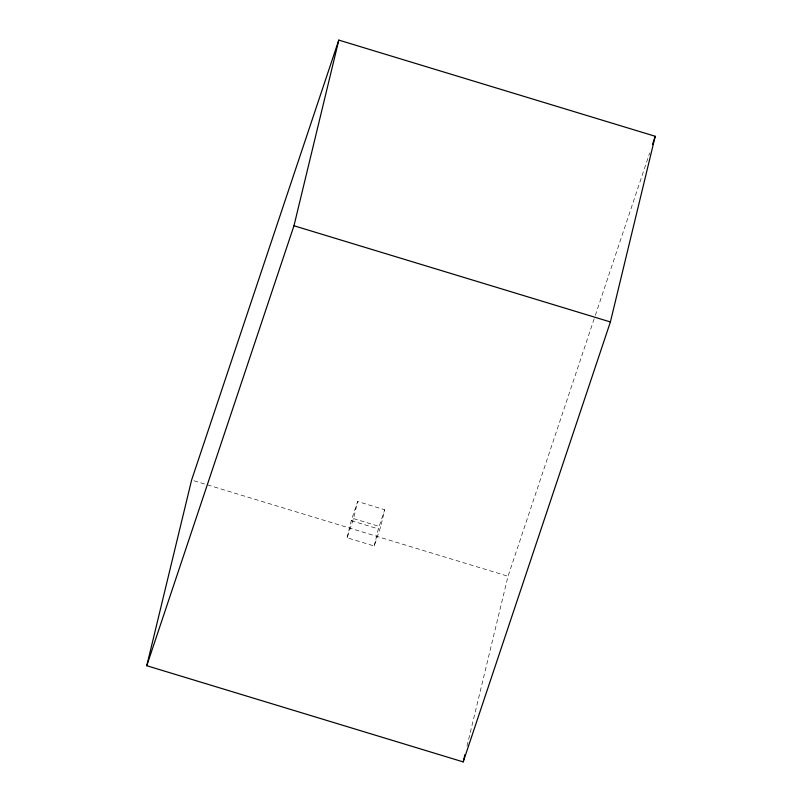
<?xml version="1.0" encoding="UTF-8"?>
<svg xmlns="http://www.w3.org/2000/svg" width="802" height="802" viewBox="0 0 802 802"><rect width="100%" height="100%" fill="white"/><g stroke="black" fill="none" stroke-linecap="round" stroke-linejoin="round"><path stroke-width="0.6" stroke-dasharray="4.01 3.01" d="M347.116 537.761L351.236 520.658L357.652 501.511L384.749 509.751L380.629 526.844L374.213 546.002L347.116 537.761L353.522 518.603L357.652 501.511M374.213 546.002L378.343 528.899L384.749 509.751M467.005 746.121L508.027 576.237L594.924 316.539M595.325 315.356L649.68 152.891M353.522 518.603L380.629 526.844M351.236 520.658L378.343 528.899M194.004 480.779L508.027 576.237"/><path stroke-width="1.2" d="M146.766 665.71L191.608 480.047L338.805 40.1L655.234 136.29L610.392 321.953L463.195 761.9L146.766 665.71L293.973 225.763L338.805 40.1M463.195 761.9L464.949 754.622M652.457 144.591L655.234 136.29M293.973 225.763L610.392 321.953"/></g></svg>
